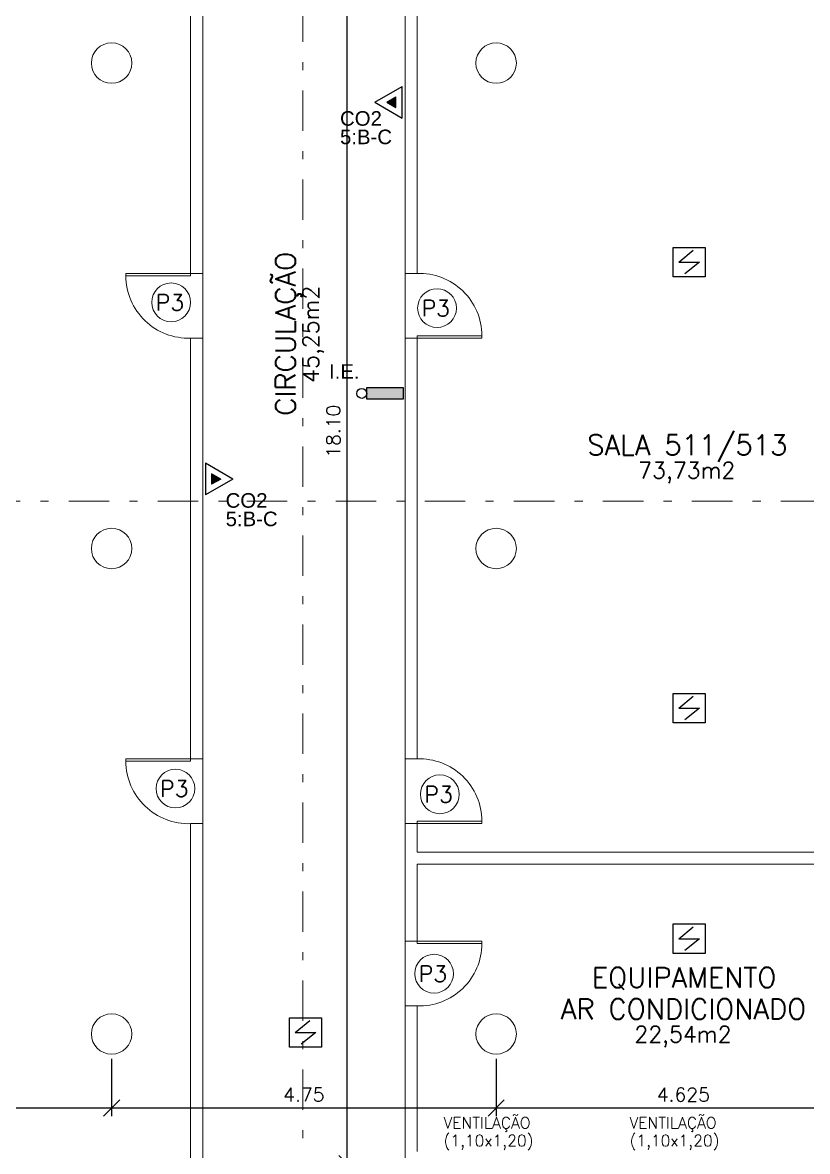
# Model space of a CAD drawing. Header units: millimetres. Extents: x 521 to 1055, y 261 to 520.
# Drawn here: x 535.59 to 545.28, y 316.51 to 330.46 of the extents above; entities that cross this region are included whole.
import ezdxf
from ezdxf.enums import TextEntityAlignment as Align

# ---------------------------------------------------------------- set-up
doc = ezdxf.new("R2010")
doc.units = ezdxf.units.MM
doc.linetypes.add('CONTINU', pattern=[0])
doc.linetypes.add('DASHDOTX2', pattern=[2, 1, -0.5, 0, -0.5])
doc.layers.add('0.1', color=8, linetype='Continuous', lineweight=13)
doc.layers.add('ppci', color=8, linetype='Continuous')
doc.styles.add('ROMANS', font='romans')
doc.styles.get("Standard").update_dxf_attribs({"font": 'romans.shx'})
doc.styles.add('STYLE1', font='sanss___.ttf')
doc.dimstyles.new('Fares Eng - 50', dxfattribs={"dimscale": 2, "dimtxt": 0.085, "dimasz": 0.1, "dimexe": 0.05, "dimexo": 0.05, "dimgap": 0.04, "dimtad": 1, "dimzin": 4, "dimdsep": 46, "dimtxsty": 'ROMANS', "dimblk1": 'OBLIQUE', "dimblk2": 'OBLIQUE', "dimsah": 1, "dimcen": 0.05, "dimdle": 0.05, "dimclrd": 8, "dimclre": 8, "dimclrt": 8, "dimaunit": 1, "dimadec": 0, "dimazin": 0, "dimtfac": 1, "dimtix": 1, "dimtmove": 2, "dimatfit": 0, "dimldrblk": 'OPEN90', "dimfxl": 1, "dimtolj": 1, "dimtzin": 0, "dimarcsym": 0})

# ---------------------------------------------------------------- blocks, each defined once
blk = doc.blocks.new('P80')
for points in [[(0, 0.86), (0, 0.83), (0.15, 0.83), (0.15, 0.86)], [(0, 0), (0, 0.03), (0.15, 0.03), (0.15, 0)]]:
    blk.add_lwpolyline(points)
blk.add_lwpolyline([(-0.8, 0.06), (0, 0.06), (0, 0.03), (-0.8, 0.03)], close=True)
at = {"color": 8}
blk.add_arc((-0.025, 0.056), 0.775, 88.1408, 179.6698, dxfattribs=at)
blk = doc.blocks.new('ÁREA')
for p in [(0.00005, 0.00376), (0, 0)]:
    blk.add_attdef('COMPARTIMENTO', text='', height=0.0025).set_placement(p, align=Align.CENTER)
at = {"color": 1}
for p in [(-0.00005, -0.00376), (-0.0001, -0.00752)]:
    blk.add_attdef('ÁREA', text='', height=0.002, dxfattribs=at).set_placement(p, align=Align.CENTER)
blk = doc.blocks.new('_OBLIQUE')
at = {"color": 0, "linetype": 'ByBlock'}
blk.add_line((-0.5, -0.5), (0.5, 0.5), dxfattribs=at)
blk = doc.blocks.new('*D1531')
at = {"layer": '0.1', "color": 8, "linetype": 'CONTINU', "lineweight": -2, "transparency": 16777216}
for p, q in [((532.064, 317.658), (532.064, 316.95)), ((536.689, 317.658), (536.689, 316.95)), ((531.964, 317.05), (536.789, 317.05))]:
    blk.add_line(p, q, dxfattribs=at)
at = {"layer": 'DEFPOINTS', "color": 0, "linetype": 'CONTINU', "lineweight": -2, "transparency": 16777216}
for p in [(532.064, 317.758), (536.689, 317.758), (536.689, 317.05)]:
    blk.add_point(p, dxfattribs=at)
at = {"layer": '0.1', "color": 8, "linetype": 'CONTINU', "lineweight": -2, "transparency": 16777216, "xscale": 0.2, "yscale": 0.2, "zscale": 0.2, "rotation": 180}
blk.add_blockref('_OBLIQUE', (532.064, 317.05), dxfattribs=at)
at = {"layer": '0.1', "color": 8, "linetype": 'CONTINU', "lineweight": -2, "transparency": 16777216, "xscale": 0.2, "yscale": 0.2, "zscale": 0.2}
blk.add_blockref('_OBLIQUE', (536.689, 317.05), dxfattribs=at)
at = {"layer": '0.1', "color": 8, "linetype": 'CONTINU', "transparency": 16777216, "insert": (534.377, 317.215), "char_height": 0.17, "attachment_point": 5, "style": 'ROMANS'}
blk.add_mtext('\\A1;4.625', dxfattribs=at)
blk = doc.blocks.new('_Open90')
at = {"color": 0, "linetype": 'ByBlock', "lineweight": -2}
for p, q in [((0, 0), (-1, 0)), ((-0.5, 0.5), (0, 0)), ((0, 0), (-0.5, -0.5))]:
    blk.add_line(p, q, dxfattribs=at)
blk = doc.blocks.new('*D1532')
at = {"layer": '0.1', "color": 8, "linetype": 'CONTINU', "lineweight": -2, "transparency": 16777216}
for p, q in [((536.689, 317.658), (536.689, 316.95)), ((541.439, 317.658), (541.439, 316.95)), ((536.589, 317.05), (541.539, 317.05))]:
    blk.add_line(p, q, dxfattribs=at)
at = {"layer": 'DEFPOINTS', "color": 0, "linetype": 'CONTINU', "lineweight": -2, "transparency": 16777216}
for p in [(536.689, 317.758), (541.439, 317.758), (541.439, 317.05)]:
    blk.add_point(p, dxfattribs=at)
at = {"layer": '0.1', "color": 8, "linetype": 'CONTINU', "lineweight": -2, "transparency": 16777216, "xscale": 0.2, "yscale": 0.2, "zscale": 0.2, "rotation": 180}
blk.add_blockref('_OBLIQUE', (536.689, 317.05), dxfattribs=at)
at = {"layer": '0.1', "color": 8, "linetype": 'CONTINU', "lineweight": -2, "transparency": 16777216, "xscale": 0.2, "yscale": 0.2, "zscale": 0.2}
blk.add_blockref('_OBLIQUE', (541.439, 317.05), dxfattribs=at)
at = {"layer": '0.1', "color": 8, "linetype": 'CONTINU', "transparency": 16777216, "insert": (539.064, 317.215), "char_height": 0.17, "attachment_point": 5, "style": 'ROMANS'}
blk.add_mtext('\\A1;4.75', dxfattribs=at)
blk = doc.blocks.new('*D1533')
at = {"layer": '0.1', "color": 8, "linetype": 'CONTINU', "lineweight": -2, "transparency": 16777216}
for p, q in [((541.439, 317.658), (541.439, 316.95)), ((546.064, 317.658), (546.064, 316.95)), ((541.339, 317.05), (546.164, 317.05))]:
    blk.add_line(p, q, dxfattribs=at)
at = {"layer": 'DEFPOINTS', "color": 0, "linetype": 'CONTINU', "lineweight": -2, "transparency": 16777216}
for p in [(541.439, 317.758), (546.064, 317.758), (546.064, 317.05)]:
    blk.add_point(p, dxfattribs=at)
at = {"layer": '0.1', "color": 8, "linetype": 'CONTINU', "lineweight": -2, "transparency": 16777216, "xscale": 0.2, "yscale": 0.2, "zscale": 0.2, "rotation": 180}
blk.add_blockref('_OBLIQUE', (541.439, 317.05), dxfattribs=at)
at = {"layer": '0.1', "color": 8, "linetype": 'CONTINU', "lineweight": -2, "transparency": 16777216, "xscale": 0.2, "yscale": 0.2, "zscale": 0.2}
blk.add_blockref('_OBLIQUE', (546.064, 317.05), dxfattribs=at)
at = {"layer": '0.1', "color": 8, "linetype": 'CONTINU', "transparency": 16777216, "insert": (543.752, 317.215), "char_height": 0.17, "attachment_point": 5, "style": 'ROMANS'}
blk.add_mtext('\\A1;4.625', dxfattribs=at)
blk = doc.blocks.new('*D1704')
at = {"layer": '0.1', "color": 8, "linetype": 'CONTINU', "lineweight": -2, "transparency": 16777216}
for p, q in [((539.594, 334.564), (539.594, 316.264)), ((540.214, 334.464), (539.494, 334.464)), ((540.214, 316.364), (539.494, 316.364))]:
    blk.add_line(p, q, dxfattribs=at)
at = {"layer": 'DEFPOINTS', "color": 0, "linetype": 'CONTINU', "lineweight": -2, "transparency": 16777216}
for p in [(540.314, 334.464), (539.594, 316.364), (540.314, 316.364)]:
    blk.add_point(p, dxfattribs=at)
at = {"layer": '0.1', "color": 8, "linetype": 'CONTINU', "lineweight": -2, "transparency": 16777216, "xscale": 0.2, "yscale": 0.2, "zscale": 0.2}
for p, rotation in [((539.594, 334.464), 90), ((539.594, 316.364), 270)]:
    blk.add_blockref('_OBLIQUE', p, dxfattribs=dict(at, rotation=rotation))
at = {"layer": '0.1', "color": 8, "linetype": 'CONTINU', "transparency": 16777216, "insert": (539.429, 325.414), "char_height": 0.17, "attachment_point": 5, "rotation": 90, "style": 'ROMANS'}
blk.add_mtext('\\A1;18.10', dxfattribs=at)

msp = doc.modelspace()

# ---------------------------------------------------------------- hatches: boundary and pattern name
at = {"layer": 'ppci'}
for points in [[(540.08904, 329.48006), (540.20179, 329.41496), (540.20179, 329.54515)], [(539.84044, 325.95257), (539.84044, 325.81008), (540.28897, 325.81008), (540.28897, 325.95257)], [(538.03617, 324.82282), (537.92342, 324.88792), (537.92342, 324.75773)]]:
    msp.add_hatch(color=10, dxfattribs=at).paths.add_polyline_path(points)

# ---------------------------------------------------------------- linework, layer by layer
at = {"layer": '0.1', "color": 8, "linetype": 'DASHDOTX2', "ltscale": 0.5}
for p, q in [((539.05324, 337.32691), (539.05324, 284.40546)), ((530.65836, 324.54961), (551.13339, 324.54961))]:
    msp.add_line(p, q, dxfattribs=at)
at = {"layer": '0.1', "color": 7}
for p, q in [((537.66404, 331.46448), (537.66404, 327.36448)), ((537.81404, 331.46448), (537.81404, 327.36448)), ((540.31404, 331.46448), (540.31404, 327.36448)), ((540.46404, 331.46448), (540.46404, 327.36448)), ((537.81404, 327.36448), (537.66404, 327.36448)), ((540.46404, 327.36448), (540.31404, 327.36448)), ((537.81404, 326.56448), (537.66404, 326.56448)), ((537.66404, 326.56448), (537.66404, 321.36448)), ((537.81404, 326.56448), (537.81404, 321.36448)), ((540.46404, 326.56448), (540.31404, 326.56448)), ((540.31404, 326.56448), (540.31404, 321.36448)), ((540.46404, 326.56448), (540.46404, 321.36448)), ((537.81404, 321.36448), (537.66404, 321.36448)), ((540.31404, 321.36448), (540.46404, 321.36448)), ((537.81404, 320.56448), (537.66404, 320.56448)), ((537.66404, 320.56448), (537.66404, 315.36448)), ((537.81404, 320.56448), (537.81404, 315.36448)), ((540.46404, 320.56448), (540.31404, 320.56448)), ((540.31404, 320.56448), (540.31404, 319.11156)), ((540.46404, 320.56448), (540.46404, 320.21156)), ((540.46404, 320.21156), (546.81404, 320.21156)), ((540.46404, 320.06156), (546.81404, 320.06156)), ((540.46404, 320.06156), (540.46404, 319.11156)), ((540.46404, 319.11156), (540.31404, 319.11156)), ((540.31404, 318.31156), (540.46404, 318.31156)), ((540.31404, 318.31156), (540.31404, 316.36448)), ((540.46404, 318.31156), (540.46404, 316.51156))]:
    msp.add_line(p, q, dxfattribs=at)
at = {"layer": '0.1', "color": 8, "linetype": 'CONTINU'}
for p, q in [((537.81404, 327.36448), (537.81404, 326.56448)), ((540.31404, 327.36448), (540.31404, 326.56448)), ((537.81404, 320.56448), (537.81404, 321.36448)), ((540.31404, 320.56448), (540.31404, 321.36448)), ((540.31404, 318.31156), (540.31404, 319.11156))]:
    msp.add_line(p, q, dxfattribs=at)
at = {"layer": '0.1', "color": 7}
for centre in [(536.68904, 329.96448), (541.43904, 329.96448), (541.43904, 329.96448), (536.68904, 323.96448), (541.43904, 323.96448), (536.68904, 317.96448), (541.43904, 317.96448)]:
    msp.add_circle(centre, 0.25, dxfattribs=at)
at = {"layer": '0.1', "color": 8}
for centre in [(537.42429, 327.00663), (540.70885, 326.93567), (537.47721, 320.99771), (540.74401, 320.92676), (540.673, 318.70952)]:
    msp.add_circle(centre, 0.23964, dxfattribs=at)
at = {"layer": 'ppci', "color": 10, "linetype": 'Continuous'}
for p, q in [((539.93904, 329.48006), (540.27679, 329.67506)), ((540.27679, 329.28506), (540.27679, 329.67506)), ((540.08904, 329.48006), (540.20179, 329.54515)), ((540.20179, 329.41496), (540.20179, 329.54515)), ((539.93904, 329.48006), (540.27679, 329.28506)), ((540.08904, 329.48006), (540.20179, 329.41496)), ((543.69678, 327.5043), (543.87541, 327.65061)), ((543.69678, 327.5043), (543.95009, 327.5043)), ((543.95009, 327.5043), (543.77146, 327.35798)), ((537.84842, 325.01782), (537.84842, 324.62782)), ((538.18617, 324.82282), (537.84842, 325.01782)), ((538.18617, 324.82282), (537.84842, 324.62782)), ((537.92342, 324.88792), (537.92342, 324.75773)), ((538.03617, 324.82282), (537.92342, 324.88792)), ((538.03617, 324.82282), (537.92342, 324.75773)), ((543.69678, 321.99226), (543.87541, 322.13858)), ((543.69678, 321.99226), (543.95009, 321.99226)), ((543.95009, 321.99226), (543.77146, 321.84595)), ((543.69678, 319.14183), (543.87541, 319.28815)), ((543.69678, 319.14183), (543.95009, 319.14183)), ((543.95009, 319.14183), (543.77146, 318.99552)), ((538.95762, 317.98352), (539.13625, 318.12983)), ((538.95762, 317.98352), (539.21093, 317.98352)), ((539.21093, 317.98352), (539.0323, 317.8372))]:
    msp.add_line(p, q, dxfattribs=at)
for points in [[(543.62554, 327.68651), (544.02133, 327.68651), (544.02133, 327.32209), (543.62554, 327.32209)], [(543.62554, 322.17447), (544.02133, 322.17447), (544.02133, 321.81006), (543.62554, 321.81006)], [(543.62554, 319.32404), (544.02133, 319.32404), (544.02133, 318.95963), (543.62554, 318.95963)], [(538.88637, 318.16572), (539.28217, 318.16572), (539.28217, 317.80131), (538.88637, 317.80131)]]:
    msp.add_lwpolyline(points, close=True, dxfattribs=at)
at = {"layer": 'ppci', "color": 10}
msp.add_lwpolyline([(540.28897, 325.95257), (540.28897, 325.81008), (539.84044, 325.81008), (539.84044, 325.95257)], close=True, dxfattribs=at)
msp.add_circle((539.77926, 325.88132), 0.06117, dxfattribs=at)

# ---------------------------------------------------------------- block references
at = {"layer": '0.1', "color": 8}
ref = msp.add_blockref('ÁREA', (538.96223, 326.61883), dxfattribs=dict(at, xscale=133.3333333333333, yscale=133.3333333333333, zscale=133.3333333333333, rotation=90))
ref.add_attrib('COMPARTIMENTO', 'CIRCULAÇÃO', dxfattribs={"layer": '0', "color": 3, "height": 0.25, "rotation": 90}).set_placement((538.96223, 326.61883), align=Align.CENTER)
ref.add_attrib('ÁREA', '45,25m2', dxfattribs={"layer": '0', "color": 1, "height": 0.2, "rotation": 90}).set_placement((539.25018, 326.6122), align=Align.CENTER)
at = {"layer": '0.1', "color": 8, "xscale": -1, "rotation": 180}
for p in [(537.66404, 327.39448), (537.66404, 321.39448)]:
    msp.add_blockref('P80', p, dxfattribs=at)
at = {"layer": '0.1', "color": 8, "xscale": -1}
for p in [(540.46404, 326.53448), (540.46404, 320.53448)]:
    msp.add_blockref('P80', p, dxfattribs=at)
at = {"layer": '0.1', "color": 8}
ref = msp.add_blockref('ÁREA', (543.80099, 325.1196), dxfattribs=dict(at, xscale=133.3333333333333, yscale=133.3333333333333, zscale=133.3333333333333))
ref.add_attrib('COMPARTIMENTO', 'SALA 511/513', dxfattribs={"layer": '0', "color": 3, "height": 0.25}).set_placement((543.80099, 325.1196), align=Align.CENTER)
ref.add_attrib('ÁREA', '73,73m2', dxfattribs={"layer": '0', "color": 1, "height": 0.2}).set_placement((543.79436, 324.83164), align=Align.CENTER)
at = {"layer": '0.1', "color": 8, "rotation": 180}
msp.add_blockref('P80', (540.46404, 319.14156), dxfattribs=at)
at = {"layer": '0.1', "color": 8}
ref = msp.add_blockref('ÁREA', (543.75418, 318.14913), dxfattribs=dict(at, xscale=133.3333333333333, yscale=133.3333333333333, zscale=133.3333333333333))
ref.add_attrib('COMPARTIMENTO', 'AR CONDICIONADO', dxfattribs={"layer": '0', "color": 3, "height": 0.25}).set_placement((543.75418, 318.14913), align=Align.CENTER)
ref.add_attrib('ÁREA', '22,54m2', dxfattribs={"layer": '0', "color": 1, "height": 0.2}).set_placement((543.74754, 317.86117), align=Align.CENTER)
ref.add_attrib('COMPARTIMENTO', 'EQUIPAMENTO', dxfattribs={"layer": '0', "color": 3, "height": 0.25}).set_placement((543.76081, 318.53735), align=Align.CENTER)

# ---------------------------------------------------------------- texts
for s, height, p in [('P3', 0.2, (537.23368, 326.90511)), ('P3', 0.2, (540.51824, 326.83416)), ('P3', 0.2, (537.28661, 320.8962)), ('P3', 0.2, (540.55341, 320.82525)), ('P3', 0.2, (540.48239, 318.608)), ('VENTILAÇÃO', 0.14, (540.79008, 316.79587)), ('VENTILAÇÃO', 0.14, (543.08813, 316.79587)), ('(1,10x1,20)', 0.14, (540.79008, 316.57613)), ('(1,10x1,20)', 0.14, (543.08813, 316.57613))]:
    msp.add_text(s, height=height, dxfattribs=at).set_placement(p)
at = {"layer": 'ppci', "color": 10, "style": 'STYLE1'}
for s, p in [('CO2', (539.51061, 329.1899)), ('5:B-C', (539.51061, 328.96154)), ('I.E.', (539.37473, 326.06223)), ('CO2', (538.09749, 324.46861)), ('5:B-C', (538.09749, 324.24025))]:
    msp.add_text(s, height=0.18, dxfattribs=at).set_placement(p)

# ---------------------------------------------------------------- dimensions: what is measured, and where the dimension line sits
at = {"layer": '0.1', "color": 8, "linetype": 'CONTINU'}
dim = msp.add_linear_dim(base=(539.59407, 316.36448), p1=(540.31404, 334.46448), p2=(540.31404, 316.36448), angle=90, dimstyle='Fares Eng - 50', dxfattribs=at)
dim.commit()
dim.dimension.update_dxf_attribs({"geometry": '*D1704', "text_midpoint": (539.42907, 325.41448)})
for base, p1, p2, picture, middle in [((536.68904, 317.05049), (532.06404, 317.75828), (536.68904, 317.75828), '*D1531', (534.37654, 317.21549)), ((546.06404, 317.05049), (541.43904, 317.75828), (546.06404, 317.75828), '*D1533', (543.75154, 317.21549))]:
    dim = msp.add_linear_dim(base=base, p1=p1, p2=p2, dimstyle='Fares Eng - 50', override={"dimdec": 3}, dxfattribs=at)
    dim.commit()
    dim.dimension.update_dxf_attribs({"geometry": picture, "text_midpoint": middle})
dim = msp.add_linear_dim(base=(541.43904, 317.05049), p1=(536.68904, 317.75828), p2=(541.43904, 317.75828), dimstyle='Fares Eng - 50', dxfattribs=at)
dim.commit()
dim.dimension.update_dxf_attribs({"geometry": '*D1532', "text_midpoint": (539.06404, 317.21549)})

doc.saveas('drawing.dxf')
